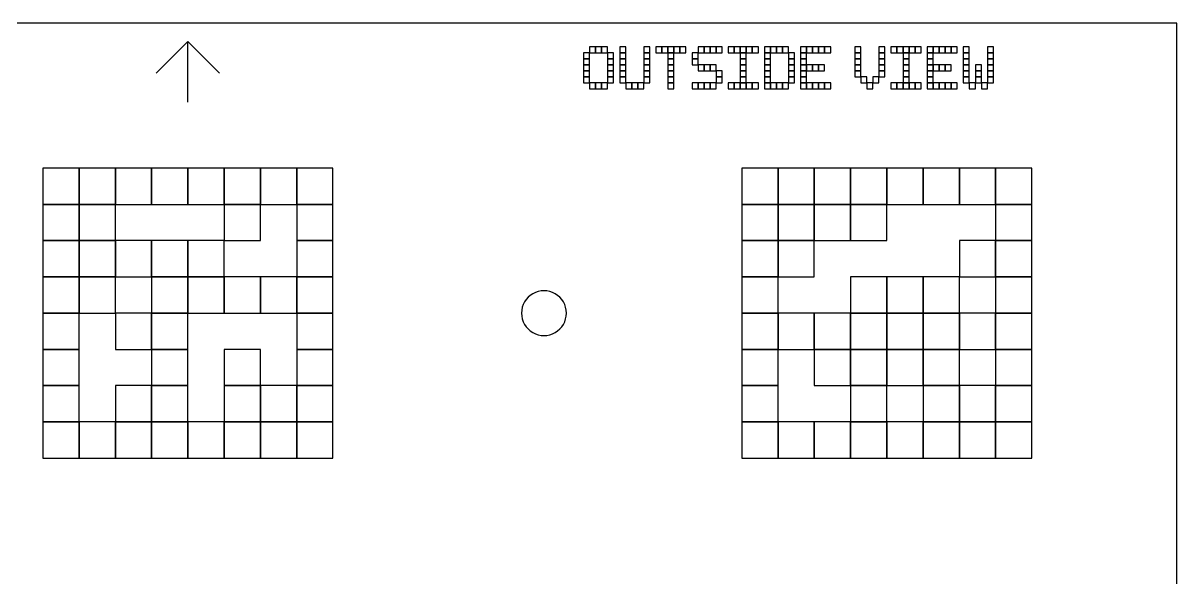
# Model space of a CAD drawing. Extents: x 0 to 490, y 0 to 320.
# Drawn here: x 402.5 to 490, y 107.9 to 150 of the extents above; entities that cross this region are included whole.
import ezdxf

# ---------------------------------------------------------------- set-up
doc = ezdxf.new("R2010")
doc.units = 0
for name, color, linetype in [('BLACK_POCKET', 7, 'CONTINUOUS'), ('BOARD_TEXT', 2, 'CONTINUOUS'), ('CUT', 1, 'CONTINUOUS'), ('MOUNT_HOLE', 5, 'CONTINUOUS'), ('ORIENTATION', 1, 'CONTINUOUS')]:
    doc.layers.add(name, color=color, linetype=linetype)

msp = doc.modelspace()

# ---------------------------------------------------------------- linework, layer by layer
at = {"layer": 'BLACK_POCKET'}
for p, q in [((406.75, 139), (404, 139)), ((404, 139), (404, 136.25)), ((406.75, 136.25), (406.75, 139)), ((409.5, 139), (406.75, 139)), ((406.75, 139), (406.75, 136.25)), ((409.5, 136.25), (409.5, 139)), ((412.25, 139), (409.5, 139)), ((409.5, 139), (409.5, 136.25)), ((412.25, 136.25), (412.25, 139)), ((415, 139), (412.25, 139)), ((412.25, 139), (412.25, 136.25)), ((415, 136.25), (415, 139)), ((417.75, 139), (415, 139)), ((415, 139), (415, 136.25)), ((417.75, 136.25), (417.75, 139)), ((420.5, 139), (417.75, 139)), ((417.75, 139), (417.75, 136.25)), ((420.5, 136.25), (420.5, 139)), ((423.25, 139), (420.5, 139)), ((420.5, 139), (420.5, 136.25)), ((423.25, 136.25), (423.25, 139)), ((426, 139), (423.25, 139)), ((423.25, 139), (423.25, 136.25)), ((426, 136.25), (426, 139)), ((459.75, 139), (457, 139)), ((457, 139), (457, 136.25)), ((459.75, 136.25), (459.75, 139)), ((462.5, 139), (459.75, 139)), ((459.75, 139), (459.75, 136.25)), ((462.5, 136.25), (462.5, 139)), ((465.25, 139), (462.5, 139)), ((462.5, 139), (462.5, 136.25)), ((465.25, 136.25), (465.25, 139)), ((468, 139), (465.25, 139)), ((465.25, 139), (465.25, 136.25)), ((468, 136.25), (468, 139)), ((470.75, 139), (468, 139)), ((468, 139), (468, 136.25)), ((470.75, 136.25), (470.75, 139)), ((473.5, 139), (470.75, 139)), ((470.75, 139), (470.75, 136.25)), ((473.5, 136.25), (473.5, 139)), ((476.25, 139), (473.5, 139)), ((473.5, 139), (473.5, 136.25)), ((476.25, 136.25), (476.25, 139)), ((479, 139), (476.25, 139)), ((476.25, 139), (476.25, 136.25)), ((479, 136.25), (479, 139)), ((404, 136.25), (406.75, 136.25)), ((406.75, 136.25), (404, 136.25)), ((404, 136.25), (404, 133.5)), ((406.75, 136.25), (409.5, 136.25)), ((406.75, 133.5), (406.75, 136.25)), ((409.5, 136.25), (406.75, 136.25)), ((406.75, 136.25), (406.75, 133.5)), ((409.5, 136.25), (412.25, 136.25)), ((409.5, 133.5), (409.5, 136.25)), ((412.25, 136.25), (415, 136.25)), ((415, 136.25), (417.75, 136.25)), ((417.75, 136.25), (420.5, 136.25)), ((420.5, 136.25), (417.75, 136.25)), ((417.75, 136.25), (417.75, 133.5)), ((420.5, 136.25), (423.25, 136.25)), ((420.5, 133.5), (420.5, 136.25)), ((423.25, 136.25), (426, 136.25)), ((426, 136.25), (423.25, 136.25)), ((423.25, 136.25), (423.25, 133.5)), ((426, 133.5), (426, 136.25)), ((457, 136.25), (459.75, 136.25)), ((459.75, 136.25), (457, 136.25)), ((457, 136.25), (457, 133.5)), ((459.75, 136.25), (462.5, 136.25)), ((459.75, 133.5), (459.75, 136.25)), ((462.5, 136.25), (459.75, 136.25)), ((459.75, 136.25), (459.75, 133.5)), ((462.5, 136.25), (465.25, 136.25)), ((462.5, 133.5), (462.5, 136.25)), ((465.25, 136.25), (462.5, 136.25)), ((462.5, 136.25), (462.5, 133.5)), ((465.25, 136.25), (468, 136.25)), ((465.25, 133.5), (465.25, 136.25)), ((468, 136.25), (465.25, 136.25)), ((465.25, 136.25), (465.25, 133.5)), ((468, 136.25), (470.75, 136.25)), ((468, 133.5), (468, 136.25)), ((470.75, 136.25), (473.5, 136.25)), ((473.5, 136.25), (476.25, 136.25)), ((476.25, 136.25), (479, 136.25)), ((479, 136.25), (476.25, 136.25)), ((476.25, 136.25), (476.25, 133.5)), ((479, 133.5), (479, 136.25)), ((404, 133.5), (406.75, 133.5)), ((406.75, 133.5), (404, 133.5)), ((404, 133.5), (404, 130.75)), ((406.75, 133.5), (409.5, 133.5)), ((406.75, 130.75), (406.75, 133.5)), ((409.5, 133.5), (406.75, 133.5)), ((406.75, 133.5), (406.75, 130.75)), ((409.5, 130.75), (409.5, 133.5)), ((412.25, 133.5), (409.5, 133.5)), ((409.5, 133.5), (409.5, 130.75)), ((412.25, 130.75), (412.25, 133.5)), ((415, 133.5), (412.25, 133.5)), ((412.25, 133.5), (412.25, 130.75)), ((415, 130.75), (415, 133.5)), ((417.75, 133.5), (415, 133.5)), ((415, 133.5), (415, 130.75)), ((417.75, 133.5), (420.5, 133.5)), ((417.75, 130.75), (417.75, 133.5)), ((423.25, 133.5), (426, 133.5)), ((426, 133.5), (423.25, 133.5)), ((423.25, 133.5), (423.25, 130.75)), ((426, 130.75), (426, 133.5)), ((457, 133.5), (459.75, 133.5)), ((459.75, 133.5), (457, 133.5)), ((457, 133.5), (457, 130.75)), ((459.75, 133.5), (462.5, 133.5)), ((459.75, 130.75), (459.75, 133.5)), ((462.5, 133.5), (459.75, 133.5)), ((459.75, 133.5), (459.75, 130.75)), ((462.5, 133.5), (465.25, 133.5)), ((462.5, 130.75), (462.5, 133.5)), ((465.25, 133.5), (468, 133.5)), ((476.25, 133.5), (473.5, 133.5)), ((473.5, 133.5), (473.5, 130.75)), ((476.25, 133.5), (479, 133.5)), ((476.25, 130.75), (476.25, 133.5)), ((479, 133.5), (476.25, 133.5)), ((476.25, 133.5), (476.25, 130.75)), ((479, 130.75), (479, 133.5)), ((404, 130.75), (406.75, 130.75)), ((406.75, 130.75), (404, 130.75)), ((404, 130.75), (404, 128)), ((406.75, 130.75), (409.5, 130.75)), ((406.75, 128), (406.75, 130.75)), ((409.5, 130.75), (406.75, 130.75)), ((406.75, 130.75), (406.75, 128)), ((409.5, 130.75), (412.25, 130.75)), ((409.5, 128), (409.5, 130.75)), ((412.25, 130.75), (415, 130.75)), ((415, 130.75), (412.25, 130.75)), ((412.25, 130.75), (412.25, 128)), ((415, 130.75), (417.75, 130.75)), ((415, 128), (415, 130.75)), ((417.75, 130.75), (415, 130.75)), ((415, 130.75), (415, 128)), ((417.75, 128), (417.75, 130.75)), ((420.5, 130.75), (417.75, 130.75)), ((417.75, 130.75), (417.75, 128)), ((420.5, 128), (420.5, 130.75)), ((423.25, 130.75), (420.5, 130.75)), ((420.5, 130.75), (420.5, 128)), ((423.25, 130.75), (426, 130.75)), ((423.25, 128), (423.25, 130.75)), ((426, 130.75), (423.25, 130.75)), ((423.25, 130.75), (423.25, 128)), ((426, 128), (426, 130.75)), ((457, 130.75), (459.75, 130.75)), ((459.75, 130.75), (457, 130.75)), ((457, 130.75), (457, 128)), ((459.75, 130.75), (462.5, 130.75)), ((459.75, 128), (459.75, 130.75)), ((468, 130.75), (465.25, 130.75)), ((465.25, 130.75), (465.25, 128)), ((468, 128), (468, 130.75)), ((470.75, 130.75), (468, 130.75)), ((468, 130.75), (468, 128)), ((470.75, 128), (470.75, 130.75)), ((473.5, 130.75), (470.75, 130.75)), ((470.75, 130.75), (470.75, 128)), ((473.5, 130.75), (476.25, 130.75)), ((473.5, 128), (473.5, 130.75)), ((476.25, 130.75), (479, 130.75)), ((479, 130.75), (476.25, 130.75)), ((476.25, 130.75), (476.25, 128)), ((479, 128), (479, 130.75)), ((404, 128), (406.75, 128)), ((406.75, 128), (404, 128)), ((404, 128), (404, 125.25)), ((406.75, 128), (409.5, 128)), ((406.75, 125.25), (406.75, 128)), ((412.25, 128), (409.5, 128)), ((409.5, 128), (409.5, 125.25)), ((412.25, 128), (415, 128)), ((412.25, 125.25), (412.25, 128)), ((415, 128), (412.25, 128)), ((412.25, 128), (412.25, 125.25)), ((415, 128), (417.75, 128)), ((415, 125.25), (415, 128)), ((417.75, 128), (420.5, 128)), ((420.5, 128), (423.25, 128)), ((423.25, 128), (426, 128)), ((426, 128), (423.25, 128)), ((423.25, 128), (423.25, 125.25)), ((426, 125.25), (426, 128)), ((457, 128), (459.75, 128)), ((459.75, 128), (457, 128)), ((457, 128), (457, 125.25)), ((459.75, 125.25), (459.75, 128)), ((462.5, 128), (459.75, 128)), ((459.75, 128), (459.75, 125.25)), ((462.5, 125.25), (462.5, 128)), ((465.25, 128), (462.5, 128)), ((462.5, 128), (462.5, 125.25)), ((465.25, 128), (468, 128)), ((465.25, 125.25), (465.25, 128)), ((468, 128), (465.25, 128)), ((465.25, 128), (465.25, 125.25)), ((468, 128), (470.75, 128)), ((468, 125.25), (468, 128)), ((470.75, 128), (468, 128)), ((468, 128), (468, 125.25)), ((470.75, 128), (473.5, 128)), ((470.75, 125.25), (470.75, 128)), ((473.5, 128), (470.75, 128)), ((470.75, 128), (470.75, 125.25)), ((473.5, 125.25), (473.5, 128)), ((476.25, 128), (473.5, 128)), ((473.5, 128), (473.5, 125.25)), ((476.25, 128), (479, 128)), ((476.25, 125.25), (476.25, 128)), ((479, 128), (476.25, 128)), ((476.25, 128), (476.25, 125.25)), ((479, 125.25), (479, 128)), ((404, 125.25), (406.75, 125.25)), ((406.75, 125.25), (404, 125.25)), ((404, 125.25), (404, 122.5)), ((406.75, 122.5), (406.75, 125.25)), ((409.5, 125.25), (412.25, 125.25)), ((412.25, 125.25), (415, 125.25)), ((415, 125.25), (412.25, 125.25)), ((412.25, 125.25), (412.25, 122.5)), ((415, 122.5), (415, 125.25)), ((420.5, 125.25), (417.75, 125.25)), ((417.75, 125.25), (417.75, 122.5)), ((420.5, 122.5), (420.5, 125.25)), ((423.25, 125.25), (426, 125.25)), ((426, 125.25), (423.25, 125.25)), ((423.25, 125.25), (423.25, 122.5)), ((426, 122.5), (426, 125.25)), ((457, 125.25), (459.75, 125.25)), ((459.75, 125.25), (457, 125.25)), ((457, 125.25), (457, 122.5)), ((459.75, 125.25), (462.5, 125.25)), ((459.75, 122.5), (459.75, 125.25)), ((462.5, 125.25), (465.25, 125.25)), ((465.25, 125.25), (462.5, 125.25)), ((462.5, 125.25), (462.5, 122.5)), ((465.25, 125.25), (468, 125.25)), ((465.25, 122.5), (465.25, 125.25)), ((468, 125.25), (465.25, 125.25)), ((465.25, 125.25), (465.25, 122.5)), ((468, 125.25), (470.75, 125.25)), ((468, 122.5), (468, 125.25)), ((470.75, 125.25), (468, 125.25)), ((468, 125.25), (468, 122.5)), ((470.75, 125.25), (473.5, 125.25)), ((470.75, 122.5), (470.75, 125.25)), ((473.5, 125.25), (470.75, 125.25)), ((470.75, 125.25), (470.75, 122.5)), ((473.5, 125.25), (476.25, 125.25)), ((473.5, 122.5), (473.5, 125.25)), ((476.25, 125.25), (479, 125.25)), ((479, 125.25), (476.25, 125.25)), ((476.25, 125.25), (476.25, 122.5)), ((479, 122.5), (479, 125.25)), ((404, 122.5), (406.75, 122.5)), ((406.75, 122.5), (404, 122.5)), ((404, 122.5), (404, 119.75)), ((406.75, 119.75), (406.75, 122.5)), ((412.25, 122.5), (409.5, 122.5)), ((409.5, 122.5), (409.5, 119.75)), ((412.25, 122.5), (415, 122.5)), ((412.25, 119.75), (412.25, 122.5)), ((415, 122.5), (412.25, 122.5)), ((412.25, 122.5), (412.25, 119.75)), ((415, 119.75), (415, 122.5)), ((417.75, 122.5), (420.5, 122.5)), ((420.5, 122.5), (417.75, 122.5)), ((417.75, 122.5), (417.75, 119.75)), ((420.5, 119.75), (420.5, 122.5)), ((423.25, 122.5), (420.5, 122.5)), ((420.5, 122.5), (420.5, 119.75)), ((423.25, 122.5), (426, 122.5)), ((423.25, 119.75), (423.25, 122.5)), ((426, 122.5), (423.25, 122.5)), ((423.25, 122.5), (423.25, 119.75)), ((426, 119.75), (426, 122.5)), ((457, 122.5), (459.75, 122.5)), ((459.75, 122.5), (457, 122.5)), ((457, 122.5), (457, 119.75)), ((459.75, 119.75), (459.75, 122.5)), ((462.5, 122.5), (465.25, 122.5)), ((465.25, 122.5), (468, 122.5)), ((468, 122.5), (465.25, 122.5)), ((465.25, 122.5), (465.25, 119.75)), ((468, 122.5), (470.75, 122.5)), ((468, 119.75), (468, 122.5)), ((470.75, 122.5), (473.5, 122.5)), ((473.5, 122.5), (470.75, 122.5)), ((470.75, 122.5), (470.75, 119.75)), ((473.5, 119.75), (473.5, 122.5)), ((476.25, 122.5), (473.5, 122.5)), ((473.5, 122.5), (473.5, 119.75)), ((476.25, 122.5), (479, 122.5)), ((476.25, 119.75), (476.25, 122.5)), ((479, 122.5), (476.25, 122.5)), ((476.25, 122.5), (476.25, 119.75)), ((479, 119.75), (479, 122.5)), ((404, 119.75), (406.75, 119.75)), ((406.75, 119.75), (404, 119.75)), ((404, 119.75), (404, 117)), ((406.75, 117), (406.75, 119.75)), ((409.5, 119.75), (406.75, 119.75)), ((406.75, 119.75), (406.75, 117)), ((409.5, 119.75), (412.25, 119.75)), ((409.5, 117), (409.5, 119.75)), ((412.25, 119.75), (409.5, 119.75)), ((409.5, 119.75), (409.5, 117)), ((412.25, 119.75), (415, 119.75)), ((412.25, 117), (412.25, 119.75)), ((415, 119.75), (412.25, 119.75)), ((412.25, 119.75), (412.25, 117)), ((415, 117), (415, 119.75)), ((417.75, 119.75), (415, 119.75)), ((415, 119.75), (415, 117)), ((417.75, 119.75), (420.5, 119.75)), ((417.75, 117), (417.75, 119.75)), ((420.5, 119.75), (417.75, 119.75)), ((417.75, 119.75), (417.75, 117)), ((420.5, 119.75), (423.25, 119.75)), ((420.5, 117), (420.5, 119.75)), ((423.25, 119.75), (420.5, 119.75)), ((420.5, 119.75), (420.5, 117)), ((423.25, 119.75), (426, 119.75)), ((423.25, 117), (423.25, 119.75)), ((426, 119.75), (423.25, 119.75)), ((423.25, 119.75), (423.25, 117)), ((426, 117), (426, 119.75)), ((457, 119.75), (459.75, 119.75)), ((459.75, 119.75), (457, 119.75)), ((457, 119.75), (457, 117)), ((459.75, 117), (459.75, 119.75)), ((462.5, 119.75), (459.75, 119.75)), ((459.75, 119.75), (459.75, 117)), ((462.5, 117), (462.5, 119.75)), ((465.25, 119.75), (462.5, 119.75)), ((462.5, 119.75), (462.5, 117)), ((465.25, 119.75), (468, 119.75)), ((465.25, 117), (465.25, 119.75)), ((468, 119.75), (465.25, 119.75)), ((465.25, 119.75), (465.25, 117)), ((468, 117), (468, 119.75)), ((470.75, 119.75), (468, 119.75)), ((468, 119.75), (468, 117)), ((470.75, 119.75), (473.5, 119.75)), ((470.75, 117), (470.75, 119.75)), ((473.5, 119.75), (470.75, 119.75)), ((470.75, 119.75), (470.75, 117)), ((473.5, 119.75), (476.25, 119.75)), ((473.5, 117), (473.5, 119.75)), ((476.25, 119.75), (473.5, 119.75)), ((473.5, 119.75), (473.5, 117)), ((476.25, 119.75), (479, 119.75)), ((476.25, 117), (476.25, 119.75)), ((479, 119.75), (476.25, 119.75)), ((476.25, 119.75), (476.25, 117)), ((479, 117), (479, 119.75)), ((404, 117), (406.75, 117)), ((406.75, 117), (409.5, 117)), ((409.5, 117), (412.25, 117)), ((412.25, 117), (415, 117)), ((415, 117), (417.75, 117)), ((417.75, 117), (420.5, 117)), ((420.5, 117), (423.25, 117)), ((423.25, 117), (426, 117)), ((457, 117), (459.75, 117)), ((459.75, 117), (462.5, 117)), ((462.5, 117), (465.25, 117)), ((465.25, 117), (468, 117)), ((468, 117), (470.75, 117)), ((470.75, 117), (473.5, 117)), ((473.5, 117), (476.25, 117)), ((476.25, 117), (479, 117))]:
    msp.add_line(p, q, dxfattribs=at)
at = {"layer": 'BOARD_TEXT'}
for p, q in [((445.914286, 148.2), (445.457143, 148.2)), ((445.457143, 148.2), (445.457143, 147.742857)), ((445.914286, 147.742857), (445.914286, 148.2)), ((446.371429, 148.2), (445.914286, 148.2)), ((445.914286, 148.2), (445.914286, 147.742857)), ((446.371429, 147.742857), (446.371429, 148.2)), ((446.828571, 148.2), (446.371429, 148.2)), ((446.371429, 148.2), (446.371429, 147.742857)), ((446.828571, 147.742857), (446.828571, 148.2)), ((448.2, 148.2), (447.742857, 148.2)), ((447.742857, 148.2), (447.742857, 147.742857)), ((448.2, 147.742857), (448.2, 148.2)), ((450.028571, 148.2), (449.571429, 148.2)), ((449.571429, 148.2), (449.571429, 147.742857)), ((450.028571, 147.742857), (450.028571, 148.2)), ((450.942857, 148.2), (450.485714, 148.2)), ((450.485714, 148.2), (450.485714, 147.742857)), ((450.942857, 147.742857), (450.942857, 148.2)), ((451.4, 148.2), (450.942857, 148.2)), ((450.942857, 148.2), (450.942857, 147.742857)), ((451.4, 147.742857), (451.4, 148.2)), ((451.857143, 148.2), (451.4, 148.2)), ((451.4, 148.2), (451.4, 147.742857)), ((451.857143, 147.742857), (451.857143, 148.2)), ((452.314286, 148.2), (451.857143, 148.2)), ((451.857143, 148.2), (451.857143, 147.742857)), ((452.314286, 147.742857), (452.314286, 148.2)), ((452.771429, 148.2), (452.314286, 148.2)), ((452.314286, 148.2), (452.314286, 147.742857)), ((452.771429, 147.742857), (452.771429, 148.2)), ((454.142857, 148.2), (453.685714, 148.2)), ((453.685714, 148.2), (453.685714, 147.742857)), ((454.142857, 147.742857), (454.142857, 148.2)), ((454.6, 148.2), (454.142857, 148.2)), ((454.142857, 148.2), (454.142857, 147.742857)), ((454.6, 147.742857), (454.6, 148.2)), ((455.057143, 148.2), (454.6, 148.2)), ((454.6, 148.2), (454.6, 147.742857)), ((455.057143, 147.742857), (455.057143, 148.2)), ((455.514286, 148.2), (455.057143, 148.2)), ((455.057143, 148.2), (455.057143, 147.742857)), ((455.514286, 147.742857), (455.514286, 148.2)), ((456.428571, 148.2), (455.971429, 148.2)), ((455.971429, 148.2), (455.971429, 147.742857)), ((456.428571, 147.742857), (456.428571, 148.2)), ((456.885714, 148.2), (456.428571, 148.2)), ((456.428571, 148.2), (456.428571, 147.742857)), ((456.885714, 147.742857), (456.885714, 148.2)), ((457.342857, 148.2), (456.885714, 148.2)), ((456.885714, 148.2), (456.885714, 147.742857)), ((457.342857, 147.742857), (457.342857, 148.2)), ((457.8, 148.2), (457.342857, 148.2)), ((457.342857, 148.2), (457.342857, 147.742857)), ((457.8, 147.742857), (457.8, 148.2)), ((458.257143, 148.2), (457.8, 148.2)), ((457.8, 148.2), (457.8, 147.742857)), ((458.257143, 147.742857), (458.257143, 148.2)), ((459.171429, 148.2), (458.714286, 148.2)), ((458.714286, 148.2), (458.714286, 147.742857)), ((459.171429, 147.742857), (459.171429, 148.2)), ((459.628571, 148.2), (459.171429, 148.2)), ((459.171429, 148.2), (459.171429, 147.742857)), ((459.628571, 147.742857), (459.628571, 148.2)), ((460.085714, 148.2), (459.628571, 148.2)), ((459.628571, 148.2), (459.628571, 147.742857)), ((460.085714, 147.742857), (460.085714, 148.2)), ((460.542857, 148.2), (460.085714, 148.2)), ((460.085714, 148.2), (460.085714, 147.742857)), ((460.542857, 147.742857), (460.542857, 148.2)), ((461.914286, 148.2), (461.457143, 148.2)), ((461.457143, 148.2), (461.457143, 147.742857)), ((461.914286, 147.742857), (461.914286, 148.2)), ((462.371429, 148.2), (461.914286, 148.2)), ((461.914286, 148.2), (461.914286, 147.742857)), ((462.371429, 147.742857), (462.371429, 148.2)), ((462.828571, 148.2), (462.371429, 148.2)), ((462.371429, 148.2), (462.371429, 147.742857)), ((462.828571, 147.742857), (462.828571, 148.2)), ((463.285714, 148.2), (462.828571, 148.2)), ((462.828571, 148.2), (462.828571, 147.742857)), ((463.285714, 147.742857), (463.285714, 148.2)), ((463.742857, 148.2), (463.285714, 148.2)), ((463.285714, 148.2), (463.285714, 147.742857)), ((463.742857, 147.742857), (463.742857, 148.2)), ((466.028571, 148.2), (465.571429, 148.2)), ((465.571429, 148.2), (465.571429, 147.742857)), ((466.028571, 147.742857), (466.028571, 148.2)), ((467.857143, 148.2), (467.4, 148.2)), ((467.4, 148.2), (467.4, 147.742857)), ((467.857143, 147.742857), (467.857143, 148.2)), ((468.771429, 148.2), (468.314286, 148.2)), ((468.314286, 148.2), (468.314286, 147.742857)), ((468.771429, 147.742857), (468.771429, 148.2)), ((469.228571, 148.2), (468.771429, 148.2)), ((468.771429, 148.2), (468.771429, 147.742857)), ((469.228571, 147.742857), (469.228571, 148.2)), ((469.685714, 148.2), (469.228571, 148.2)), ((469.228571, 148.2), (469.228571, 147.742857)), ((469.685714, 147.742857), (469.685714, 148.2)), ((470.142857, 148.2), (469.685714, 148.2)), ((469.685714, 148.2), (469.685714, 147.742857)), ((470.142857, 147.742857), (470.142857, 148.2)), ((470.6, 148.2), (470.142857, 148.2)), ((470.142857, 148.2), (470.142857, 147.742857)), ((470.6, 147.742857), (470.6, 148.2)), ((471.514286, 148.2), (471.057143, 148.2)), ((471.057143, 148.2), (471.057143, 147.742857)), ((471.514286, 147.742857), (471.514286, 148.2)), ((471.971429, 148.2), (471.514286, 148.2)), ((471.514286, 148.2), (471.514286, 147.742857)), ((471.971429, 147.742857), (471.971429, 148.2)), ((472.428571, 148.2), (471.971429, 148.2)), ((471.971429, 148.2), (471.971429, 147.742857)), ((472.428571, 147.742857), (472.428571, 148.2)), ((472.885714, 148.2), (472.428571, 148.2)), ((472.428571, 148.2), (472.428571, 147.742857)), ((472.885714, 147.742857), (472.885714, 148.2)), ((473.342857, 148.2), (472.885714, 148.2)), ((472.885714, 148.2), (472.885714, 147.742857)), ((473.342857, 147.742857), (473.342857, 148.2)), ((474.257143, 148.2), (473.8, 148.2)), ((473.8, 148.2), (473.8, 147.742857)), ((474.257143, 147.742857), (474.257143, 148.2)), ((476.085714, 148.2), (475.628571, 148.2)), ((475.628571, 148.2), (475.628571, 147.742857)), ((476.085714, 147.742857), (476.085714, 148.2)), ((445.457143, 147.742857), (445, 147.742857)), ((445, 147.742857), (445, 147.285714)), ((445, 147.285714), (445.457143, 147.285714)), ((445.457143, 147.285714), (445, 147.285714)), ((445, 147.285714), (445, 146.828571)), ((445.457143, 147.742857), (445.914286, 147.742857)), ((445.457143, 147.285714), (445.457143, 147.742857)), ((445.457143, 146.828571), (445.457143, 147.285714)), ((445.914286, 147.742857), (446.371429, 147.742857)), ((446.371429, 147.742857), (446.828571, 147.742857)), ((447.285714, 147.742857), (446.828571, 147.742857)), ((446.828571, 147.742857), (446.828571, 147.285714)), ((446.828571, 147.285714), (447.285714, 147.285714)), ((447.285714, 147.285714), (446.828571, 147.285714)), ((446.828571, 147.285714), (446.828571, 146.828571)), ((447.285714, 147.285714), (447.285714, 147.742857)), ((447.285714, 146.828571), (447.285714, 147.285714)), ((447.742857, 147.742857), (448.2, 147.742857)), ((448.2, 147.742857), (447.742857, 147.742857)), ((447.742857, 147.742857), (447.742857, 147.285714)), ((447.742857, 147.285714), (448.2, 147.285714)), ((448.2, 147.285714), (447.742857, 147.285714)), ((447.742857, 147.285714), (447.742857, 146.828571)), ((448.2, 147.285714), (448.2, 147.742857)), ((448.2, 146.828571), (448.2, 147.285714)), ((449.571429, 147.742857), (450.028571, 147.742857)), ((450.028571, 147.742857), (449.571429, 147.742857)), ((449.571429, 147.742857), (449.571429, 147.285714)), ((449.571429, 147.285714), (450.028571, 147.285714)), ((450.028571, 147.285714), (449.571429, 147.285714)), ((449.571429, 147.285714), (449.571429, 146.828571)), ((450.028571, 147.285714), (450.028571, 147.742857)), ((450.028571, 146.828571), (450.028571, 147.285714)), ((450.485714, 147.742857), (450.942857, 147.742857)), ((450.942857, 147.742857), (451.4, 147.742857)), ((451.4, 147.742857), (451.857143, 147.742857)), ((451.857143, 147.742857), (451.4, 147.742857)), ((451.4, 147.742857), (451.4, 147.285714)), ((451.4, 147.285714), (451.857143, 147.285714)), ((451.857143, 147.285714), (451.4, 147.285714)), ((451.4, 147.285714), (451.4, 146.828571)), ((451.857143, 147.742857), (452.314286, 147.742857)), ((451.857143, 147.285714), (451.857143, 147.742857)), ((451.857143, 146.828571), (451.857143, 147.285714)), ((452.314286, 147.742857), (452.771429, 147.742857)), ((453.685714, 147.742857), (453.228571, 147.742857)), ((453.228571, 147.742857), (453.228571, 147.285714)), ((453.228571, 147.285714), (453.685714, 147.285714)), ((453.685714, 147.285714), (453.228571, 147.285714)), ((453.228571, 147.285714), (453.228571, 146.828571)), ((453.685714, 147.742857), (454.142857, 147.742857)), ((453.685714, 147.285714), (453.685714, 147.742857)), ((453.685714, 146.828571), (453.685714, 147.285714)), ((454.142857, 147.742857), (454.6, 147.742857)), ((454.6, 147.742857), (455.057143, 147.742857)), ((455.057143, 147.742857), (455.514286, 147.742857)), ((455.971429, 147.742857), (456.428571, 147.742857)), ((456.428571, 147.742857), (456.885714, 147.742857)), ((456.885714, 147.742857), (457.342857, 147.742857)), ((457.342857, 147.742857), (456.885714, 147.742857)), ((456.885714, 147.742857), (456.885714, 147.285714)), ((456.885714, 147.285714), (457.342857, 147.285714)), ((457.342857, 147.285714), (456.885714, 147.285714)), ((456.885714, 147.285714), (456.885714, 146.828571)), ((457.342857, 147.742857), (457.8, 147.742857)), ((457.342857, 147.285714), (457.342857, 147.742857)), ((457.342857, 146.828571), (457.342857, 147.285714)), ((457.8, 147.742857), (458.257143, 147.742857)), ((458.714286, 147.742857), (459.171429, 147.742857)), ((459.171429, 147.742857), (458.714286, 147.742857)), ((458.714286, 147.742857), (458.714286, 147.285714)), ((458.714286, 147.285714), (459.171429, 147.285714)), ((459.171429, 147.285714), (458.714286, 147.285714)), ((458.714286, 147.285714), (458.714286, 146.828571)), ((459.171429, 147.742857), (459.628571, 147.742857)), ((459.171429, 147.285714), (459.171429, 147.742857)), ((459.171429, 146.828571), (459.171429, 147.285714)), ((459.628571, 147.742857), (460.085714, 147.742857)), ((460.085714, 147.742857), (460.542857, 147.742857)), ((461, 147.742857), (460.542857, 147.742857)), ((460.542857, 147.742857), (460.542857, 147.285714)), ((460.542857, 147.285714), (461, 147.285714)), ((461, 147.285714), (460.542857, 147.285714)), ((460.542857, 147.285714), (460.542857, 146.828571)), ((461, 147.285714), (461, 147.742857)), ((461, 146.828571), (461, 147.285714)), ((461.457143, 147.742857), (461.914286, 147.742857)), ((461.914286, 147.742857), (461.457143, 147.742857)), ((461.457143, 147.742857), (461.457143, 147.285714)), ((461.457143, 147.285714), (461.914286, 147.285714)), ((461.914286, 147.285714), (461.457143, 147.285714)), ((461.457143, 147.285714), (461.457143, 146.828571)), ((461.914286, 147.742857), (462.371429, 147.742857)), ((461.914286, 147.285714), (461.914286, 147.742857)), ((461.914286, 146.828571), (461.914286, 147.285714)), ((462.371429, 147.742857), (462.828571, 147.742857)), ((462.828571, 147.742857), (463.285714, 147.742857)), ((463.285714, 147.742857), (463.742857, 147.742857)), ((465.571429, 147.742857), (466.028571, 147.742857)), ((466.028571, 147.742857), (465.571429, 147.742857)), ((465.571429, 147.742857), (465.571429, 147.285714)), ((465.571429, 147.285714), (466.028571, 147.285714)), ((466.028571, 147.285714), (465.571429, 147.285714)), ((465.571429, 147.285714), (465.571429, 146.828571)), ((466.028571, 147.285714), (466.028571, 147.742857)), ((466.028571, 146.828571), (466.028571, 147.285714)), ((467.4, 147.742857), (467.857143, 147.742857)), ((467.857143, 147.742857), (467.4, 147.742857)), ((467.4, 147.742857), (467.4, 147.285714)), ((467.4, 147.285714), (467.857143, 147.285714)), ((467.857143, 147.285714), (467.4, 147.285714)), ((467.4, 147.285714), (467.4, 146.828571)), ((467.857143, 147.285714), (467.857143, 147.742857)), ((467.857143, 146.828571), (467.857143, 147.285714)), ((468.314286, 147.742857), (468.771429, 147.742857)), ((468.771429, 147.742857), (469.228571, 147.742857)), ((469.228571, 147.742857), (469.685714, 147.742857)), ((469.685714, 147.742857), (469.228571, 147.742857)), ((469.228571, 147.742857), (469.228571, 147.285714)), ((469.228571, 147.285714), (469.685714, 147.285714)), ((469.685714, 147.285714), (469.228571, 147.285714)), ((469.228571, 147.285714), (469.228571, 146.828571)), ((469.685714, 147.742857), (470.142857, 147.742857)), ((469.685714, 147.285714), (469.685714, 147.742857)), ((469.685714, 146.828571), (469.685714, 147.285714)), ((470.142857, 147.742857), (470.6, 147.742857)), ((471.057143, 147.742857), (471.514286, 147.742857)), ((471.514286, 147.742857), (471.057143, 147.742857)), ((471.057143, 147.742857), (471.057143, 147.285714)), ((471.057143, 147.285714), (471.514286, 147.285714)), ((471.514286, 147.285714), (471.057143, 147.285714)), ((471.057143, 147.285714), (471.057143, 146.828571)), ((471.514286, 147.742857), (471.971429, 147.742857)), ((471.514286, 147.285714), (471.514286, 147.742857)), ((471.514286, 146.828571), (471.514286, 147.285714)), ((471.971429, 147.742857), (472.428571, 147.742857)), ((472.428571, 147.742857), (472.885714, 147.742857)), ((472.885714, 147.742857), (473.342857, 147.742857)), ((473.8, 147.742857), (474.257143, 147.742857)), ((474.257143, 147.742857), (473.8, 147.742857)), ((473.8, 147.742857), (473.8, 147.285714)), ((473.8, 147.285714), (474.257143, 147.285714)), ((474.257143, 147.285714), (473.8, 147.285714)), ((473.8, 147.285714), (473.8, 146.828571)), ((474.257143, 147.285714), (474.257143, 147.742857)), ((474.257143, 146.828571), (474.257143, 147.285714)), ((475.628571, 147.742857), (476.085714, 147.742857)), ((476.085714, 147.742857), (475.628571, 147.742857)), ((475.628571, 147.742857), (475.628571, 147.285714)), ((475.628571, 147.285714), (476.085714, 147.285714)), ((476.085714, 147.285714), (475.628571, 147.285714)), ((475.628571, 147.285714), (475.628571, 146.828571)), ((476.085714, 147.285714), (476.085714, 147.742857)), ((476.085714, 146.828571), (476.085714, 147.285714)), ((445, 146.828571), (445.457143, 146.828571)), ((445.457143, 146.828571), (445, 146.828571)), ((445, 146.828571), (445, 146.371429)), ((445, 146.371429), (445.457143, 146.371429)), ((445.457143, 146.371429), (445, 146.371429)), ((445, 146.371429), (445, 145.914286)), ((445.457143, 146.371429), (445.457143, 146.828571)), ((445.457143, 145.914286), (445.457143, 146.371429)), ((446.828571, 146.828571), (447.285714, 146.828571)), ((447.285714, 146.828571), (446.828571, 146.828571)), ((446.828571, 146.828571), (446.828571, 146.371429)), ((446.828571, 146.371429), (447.285714, 146.371429)), ((447.285714, 146.371429), (446.828571, 146.371429)), ((446.828571, 146.371429), (446.828571, 145.914286)), ((447.285714, 146.371429), (447.285714, 146.828571)), ((447.285714, 145.914286), (447.285714, 146.371429)), ((447.742857, 146.828571), (448.2, 146.828571)), ((448.2, 146.828571), (447.742857, 146.828571)), ((447.742857, 146.828571), (447.742857, 146.371429)), ((447.742857, 146.371429), (448.2, 146.371429)), ((448.2, 146.371429), (447.742857, 146.371429)), ((447.742857, 146.371429), (447.742857, 145.914286)), ((448.2, 146.371429), (448.2, 146.828571)), ((448.2, 145.914286), (448.2, 146.371429)), ((449.571429, 146.828571), (450.028571, 146.828571)), ((450.028571, 146.828571), (449.571429, 146.828571)), ((449.571429, 146.828571), (449.571429, 146.371429)), ((449.571429, 146.371429), (450.028571, 146.371429)), ((450.028571, 146.371429), (449.571429, 146.371429)), ((449.571429, 146.371429), (449.571429, 145.914286)), ((450.028571, 146.371429), (450.028571, 146.828571)), ((450.028571, 145.914286), (450.028571, 146.371429)), ((451.4, 146.828571), (451.857143, 146.828571)), ((451.857143, 146.828571), (451.4, 146.828571)), ((451.4, 146.828571), (451.4, 146.371429)), ((451.4, 146.371429), (451.857143, 146.371429)), ((451.857143, 146.371429), (451.4, 146.371429)), ((451.4, 146.371429), (451.4, 145.914286)), ((451.857143, 146.371429), (451.857143, 146.828571)), ((451.857143, 145.914286), (451.857143, 146.371429)), ((453.228571, 146.828571), (453.685714, 146.828571)), ((454.142857, 146.828571), (453.685714, 146.828571)), ((453.685714, 146.828571), (453.685714, 146.371429)), ((453.685714, 146.371429), (454.142857, 146.371429)), ((454.142857, 146.371429), (454.142857, 146.828571)), ((454.6, 146.828571), (454.142857, 146.828571)), ((454.142857, 146.828571), (454.142857, 146.371429)), ((454.142857, 146.371429), (454.6, 146.371429)), ((454.6, 146.371429), (454.6, 146.828571)), ((455.057143, 146.828571), (454.6, 146.828571)), ((454.6, 146.828571), (454.6, 146.371429)), ((454.6, 146.371429), (455.057143, 146.371429)), ((455.057143, 146.371429), (455.057143, 146.828571)), ((455.514286, 146.371429), (455.057143, 146.371429)), ((455.057143, 146.371429), (455.057143, 145.914286)), ((455.514286, 145.914286), (455.514286, 146.371429)), ((456.885714, 146.828571), (457.342857, 146.828571)), ((457.342857, 146.828571), (456.885714, 146.828571)), ((456.885714, 146.828571), (456.885714, 146.371429)), ((456.885714, 146.371429), (457.342857, 146.371429)), ((457.342857, 146.371429), (456.885714, 146.371429)), ((456.885714, 146.371429), (456.885714, 145.914286)), ((457.342857, 146.371429), (457.342857, 146.828571)), ((457.342857, 145.914286), (457.342857, 146.371429)), ((458.714286, 146.828571), (459.171429, 146.828571)), ((459.171429, 146.828571), (458.714286, 146.828571)), ((458.714286, 146.828571), (458.714286, 146.371429)), ((458.714286, 146.371429), (459.171429, 146.371429)), ((459.171429, 146.371429), (458.714286, 146.371429)), ((458.714286, 146.371429), (458.714286, 145.914286)), ((459.171429, 146.371429), (459.171429, 146.828571)), ((459.171429, 145.914286), (459.171429, 146.371429)), ((460.542857, 146.828571), (461, 146.828571)), ((461, 146.828571), (460.542857, 146.828571)), ((460.542857, 146.828571), (460.542857, 146.371429)), ((460.542857, 146.371429), (461, 146.371429)), ((461, 146.371429), (460.542857, 146.371429)), ((460.542857, 146.371429), (460.542857, 145.914286)), ((461, 146.371429), (461, 146.828571)), ((461, 145.914286), (461, 146.371429)), ((461.457143, 146.828571), (461.914286, 146.828571)), ((461.914286, 146.828571), (461.457143, 146.828571)), ((461.457143, 146.828571), (461.457143, 146.371429)), ((461.457143, 146.371429), (461.914286, 146.371429)), ((461.914286, 146.371429), (461.457143, 146.371429)), ((461.457143, 146.371429), (461.457143, 145.914286)), ((461.914286, 146.371429), (461.914286, 146.828571)), ((462.371429, 146.828571), (461.914286, 146.828571)), ((461.914286, 146.828571), (461.914286, 146.371429)), ((461.914286, 146.371429), (462.371429, 146.371429)), ((461.914286, 145.914286), (461.914286, 146.371429)), ((462.371429, 146.371429), (462.371429, 146.828571)), ((462.828571, 146.828571), (462.371429, 146.828571)), ((462.371429, 146.828571), (462.371429, 146.371429)), ((462.371429, 146.371429), (462.828571, 146.371429)), ((462.828571, 146.371429), (462.828571, 146.828571)), ((463.285714, 146.828571), (462.828571, 146.828571)), ((462.828571, 146.828571), (462.828571, 146.371429)), ((462.828571, 146.371429), (463.285714, 146.371429)), ((463.285714, 146.371429), (463.285714, 146.828571)), ((465.571429, 146.828571), (466.028571, 146.828571)), ((466.028571, 146.828571), (465.571429, 146.828571)), ((465.571429, 146.828571), (465.571429, 146.371429)), ((465.571429, 146.371429), (466.028571, 146.371429)), ((466.028571, 146.371429), (465.571429, 146.371429)), ((465.571429, 146.371429), (465.571429, 145.914286)), ((466.028571, 146.371429), (466.028571, 146.828571)), ((466.028571, 145.914286), (466.028571, 146.371429)), ((467.4, 146.828571), (467.857143, 146.828571)), ((467.857143, 146.828571), (467.4, 146.828571)), ((467.4, 146.828571), (467.4, 146.371429)), ((467.4, 146.371429), (467.857143, 146.371429)), ((467.857143, 146.371429), (467.4, 146.371429)), ((467.4, 146.371429), (467.4, 145.914286)), ((467.857143, 146.371429), (467.857143, 146.828571)), ((467.857143, 145.914286), (467.857143, 146.371429)), ((469.228571, 146.828571), (469.685714, 146.828571)), ((469.685714, 146.828571), (469.228571, 146.828571)), ((469.228571, 146.828571), (469.228571, 146.371429)), ((469.228571, 146.371429), (469.685714, 146.371429)), ((469.685714, 146.371429), (469.228571, 146.371429)), ((469.228571, 146.371429), (469.228571, 145.914286)), ((469.685714, 146.371429), (469.685714, 146.828571)), ((469.685714, 145.914286), (469.685714, 146.371429)), ((471.057143, 146.828571), (471.514286, 146.828571)), ((471.514286, 146.828571), (471.057143, 146.828571)), ((471.057143, 146.828571), (471.057143, 146.371429)), ((471.057143, 146.371429), (471.514286, 146.371429)), ((471.514286, 146.371429), (471.057143, 146.371429)), ((471.057143, 146.371429), (471.057143, 145.914286)), ((471.514286, 146.371429), (471.514286, 146.828571)), ((471.971429, 146.828571), (471.514286, 146.828571)), ((471.514286, 146.828571), (471.514286, 146.371429)), ((471.514286, 146.371429), (471.971429, 146.371429)), ((471.514286, 145.914286), (471.514286, 146.371429)), ((471.971429, 146.371429), (471.971429, 146.828571)), ((472.428571, 146.828571), (471.971429, 146.828571)), ((471.971429, 146.828571), (471.971429, 146.371429)), ((471.971429, 146.371429), (472.428571, 146.371429)), ((472.428571, 146.371429), (472.428571, 146.828571)), ((472.885714, 146.828571), (472.428571, 146.828571)), ((472.428571, 146.828571), (472.428571, 146.371429)), ((472.428571, 146.371429), (472.885714, 146.371429)), ((472.885714, 146.371429), (472.885714, 146.828571)), ((473.8, 146.828571), (474.257143, 146.828571)), ((474.257143, 146.828571), (473.8, 146.828571)), ((473.8, 146.828571), (473.8, 146.371429)), ((473.8, 146.371429), (474.257143, 146.371429)), ((474.257143, 146.371429), (473.8, 146.371429)), ((473.8, 146.371429), (473.8, 145.914286)), ((474.257143, 146.371429), (474.257143, 146.828571)), ((474.257143, 145.914286), (474.257143, 146.371429)), ((475.171429, 146.828571), (474.714286, 146.828571)), ((474.714286, 146.828571), (474.714286, 146.371429)), ((474.714286, 146.371429), (475.171429, 146.371429)), ((475.171429, 146.371429), (474.714286, 146.371429)), ((474.714286, 146.371429), (474.714286, 145.914286)), ((475.171429, 146.371429), (475.171429, 146.828571)), ((475.171429, 145.914286), (475.171429, 146.371429)), ((475.628571, 146.828571), (476.085714, 146.828571)), ((476.085714, 146.828571), (475.628571, 146.828571)), ((475.628571, 146.828571), (475.628571, 146.371429)), ((475.628571, 146.371429), (476.085714, 146.371429)), ((476.085714, 146.371429), (475.628571, 146.371429)), ((475.628571, 146.371429), (475.628571, 145.914286)), ((476.085714, 146.371429), (476.085714, 146.828571)), ((476.085714, 145.914286), (476.085714, 146.371429)), ((445, 145.914286), (445.457143, 145.914286)), ((445.457143, 145.914286), (445, 145.914286)), ((445, 145.914286), (445, 145.457143)), ((445, 145.457143), (445.457143, 145.457143)), ((445.457143, 145.457143), (445.457143, 145.914286)), ((445.914286, 145.457143), (445.457143, 145.457143)), ((445.457143, 145.457143), (445.457143, 145)), ((445.914286, 145), (445.914286, 145.457143)), ((446.371429, 145.457143), (445.914286, 145.457143)), ((445.914286, 145.457143), (445.914286, 145)), ((446.371429, 145), (446.371429, 145.457143)), ((446.828571, 145.457143), (446.371429, 145.457143)), ((446.371429, 145.457143), (446.371429, 145)), ((446.828571, 145.914286), (447.285714, 145.914286)), ((447.285714, 145.914286), (446.828571, 145.914286)), ((446.828571, 145.914286), (446.828571, 145.457143)), ((446.828571, 145.457143), (447.285714, 145.457143)), ((446.828571, 145), (446.828571, 145.457143)), ((447.285714, 145.457143), (447.285714, 145.914286)), ((447.742857, 145.914286), (448.2, 145.914286)), ((448.2, 145.914286), (447.742857, 145.914286)), ((447.742857, 145.914286), (447.742857, 145.457143)), ((447.742857, 145.457143), (448.2, 145.457143)), ((448.2, 145.457143), (448.2, 145.914286)), ((448.657143, 145.457143), (448.2, 145.457143)), ((448.2, 145.457143), (448.2, 145)), ((448.657143, 145), (448.657143, 145.457143)), ((449.114286, 145.457143), (448.657143, 145.457143)), ((448.657143, 145.457143), (448.657143, 145)), ((449.114286, 145), (449.114286, 145.457143)), ((449.571429, 145.457143), (449.114286, 145.457143)), ((449.114286, 145.457143), (449.114286, 145)), ((449.571429, 145.914286), (450.028571, 145.914286)), ((450.028571, 145.914286), (449.571429, 145.914286)), ((449.571429, 145.914286), (449.571429, 145.457143)), ((449.571429, 145.457143), (450.028571, 145.457143)), ((449.571429, 145), (449.571429, 145.457143)), ((450.028571, 145.457143), (450.028571, 145.914286)), ((451.4, 145.914286), (451.857143, 145.914286)), ((451.857143, 145.914286), (451.4, 145.914286)), ((451.4, 145.914286), (451.4, 145.457143)), ((451.4, 145.457143), (451.857143, 145.457143)), ((451.857143, 145.457143), (451.4, 145.457143)), ((451.4, 145.457143), (451.4, 145)), ((451.857143, 145.457143), (451.857143, 145.914286)), ((451.857143, 145), (451.857143, 145.457143)), ((453.685714, 145.457143), (453.228571, 145.457143)), ((453.228571, 145.457143), (453.228571, 145)), ((453.685714, 145), (453.685714, 145.457143)), ((454.142857, 145.457143), (453.685714, 145.457143)), ((453.685714, 145.457143), (453.685714, 145)), ((454.142857, 145), (454.142857, 145.457143)), ((454.6, 145.457143), (454.142857, 145.457143)), ((454.142857, 145.457143), (454.142857, 145)), ((454.6, 145), (454.6, 145.457143)), ((455.057143, 145.457143), (454.6, 145.457143)), ((454.6, 145.457143), (454.6, 145)), ((455.057143, 145.914286), (455.514286, 145.914286)), ((455.514286, 145.914286), (455.057143, 145.914286)), ((455.057143, 145.914286), (455.057143, 145.457143)), ((455.057143, 145.457143), (455.514286, 145.457143)), ((455.057143, 145), (455.057143, 145.457143)), ((455.514286, 145.457143), (455.514286, 145.914286)), ((456.428571, 145.457143), (455.971429, 145.457143)), ((455.971429, 145.457143), (455.971429, 145)), ((456.428571, 145), (456.428571, 145.457143)), ((456.885714, 145.457143), (456.428571, 145.457143)), ((456.428571, 145.457143), (456.428571, 145)), ((456.885714, 145.914286), (457.342857, 145.914286)), ((457.342857, 145.914286), (456.885714, 145.914286)), ((456.885714, 145.914286), (456.885714, 145.457143)), ((456.885714, 145.457143), (457.342857, 145.457143)), ((456.885714, 145), (456.885714, 145.457143)), ((457.342857, 145.457143), (456.885714, 145.457143)), ((456.885714, 145.457143), (456.885714, 145)), ((457.342857, 145.457143), (457.342857, 145.914286)), ((457.342857, 145), (457.342857, 145.457143)), ((457.8, 145.457143), (457.342857, 145.457143)), ((457.342857, 145.457143), (457.342857, 145)), ((457.8, 145), (457.8, 145.457143)), ((458.257143, 145.457143), (457.8, 145.457143)), ((457.8, 145.457143), (457.8, 145)), ((458.257143, 145), (458.257143, 145.457143)), ((458.714286, 145.914286), (459.171429, 145.914286)), ((459.171429, 145.914286), (458.714286, 145.914286)), ((458.714286, 145.914286), (458.714286, 145.457143)), ((458.714286, 145.457143), (459.171429, 145.457143)), ((459.171429, 145.457143), (458.714286, 145.457143)), ((458.714286, 145.457143), (458.714286, 145)), ((459.171429, 145.457143), (459.171429, 145.914286)), ((459.171429, 145), (459.171429, 145.457143)), ((459.628571, 145.457143), (459.171429, 145.457143)), ((459.171429, 145.457143), (459.171429, 145)), ((459.628571, 145), (459.628571, 145.457143)), ((460.085714, 145.457143), (459.628571, 145.457143)), ((459.628571, 145.457143), (459.628571, 145)), ((460.085714, 145), (460.085714, 145.457143)), ((460.542857, 145.457143), (460.085714, 145.457143)), ((460.085714, 145.457143), (460.085714, 145)), ((460.542857, 145.914286), (461, 145.914286)), ((461, 145.914286), (460.542857, 145.914286)), ((460.542857, 145.914286), (460.542857, 145.457143)), ((460.542857, 145.457143), (461, 145.457143)), ((460.542857, 145), (460.542857, 145.457143)), ((461, 145.457143), (461, 145.914286)), ((461.457143, 145.914286), (461.914286, 145.914286)), ((461.914286, 145.914286), (461.457143, 145.914286)), ((461.457143, 145.914286), (461.457143, 145.457143)), ((461.457143, 145.457143), (461.914286, 145.457143)), ((461.914286, 145.457143), (461.457143, 145.457143)), ((461.457143, 145.457143), (461.457143, 145)), ((461.914286, 145.457143), (461.914286, 145.914286)), ((461.914286, 145), (461.914286, 145.457143)), ((462.371429, 145.457143), (461.914286, 145.457143)), ((461.914286, 145.457143), (461.914286, 145)), ((462.371429, 145), (462.371429, 145.457143)), ((462.828571, 145.457143), (462.371429, 145.457143)), ((462.371429, 145.457143), (462.371429, 145)), ((462.828571, 145), (462.828571, 145.457143)), ((463.285714, 145.457143), (462.828571, 145.457143)), ((462.828571, 145.457143), (462.828571, 145)), ((463.285714, 145), (463.285714, 145.457143)), ((463.742857, 145.457143), (463.285714, 145.457143)), ((463.285714, 145.457143), (463.285714, 145)), ((463.742857, 145), (463.742857, 145.457143)), ((465.571429, 145.914286), (466.028571, 145.914286)), ((466.485714, 145.914286), (466.028571, 145.914286)), ((466.028571, 145.914286), (466.028571, 145.457143)), ((466.028571, 145.457143), (466.485714, 145.457143)), ((466.485714, 145.457143), (466.485714, 145.914286)), ((466.942857, 145.457143), (466.485714, 145.457143)), ((466.485714, 145.457143), (466.485714, 145)), ((467.4, 145.914286), (466.942857, 145.914286)), ((466.942857, 145.914286), (466.942857, 145.457143)), ((466.942857, 145.457143), (467.4, 145.457143)), ((466.942857, 145), (466.942857, 145.457143)), ((467.4, 145.914286), (467.857143, 145.914286)), ((467.4, 145.457143), (467.4, 145.914286)), ((468.771429, 145.457143), (468.314286, 145.457143)), ((468.314286, 145.457143), (468.314286, 145)), ((468.771429, 145), (468.771429, 145.457143)), ((469.228571, 145.457143), (468.771429, 145.457143)), ((468.771429, 145.457143), (468.771429, 145)), ((469.228571, 145.914286), (469.685714, 145.914286)), ((469.685714, 145.914286), (469.228571, 145.914286)), ((469.228571, 145.914286), (469.228571, 145.457143)), ((469.228571, 145.457143), (469.685714, 145.457143)), ((469.228571, 145), (469.228571, 145.457143)), ((469.685714, 145.457143), (469.228571, 145.457143)), ((469.228571, 145.457143), (469.228571, 145)), ((469.685714, 145.457143), (469.685714, 145.914286)), ((469.685714, 145), (469.685714, 145.457143)), ((470.142857, 145.457143), (469.685714, 145.457143)), ((469.685714, 145.457143), (469.685714, 145)), ((470.142857, 145), (470.142857, 145.457143)), ((470.6, 145.457143), (470.142857, 145.457143)), ((470.142857, 145.457143), (470.142857, 145)), ((470.6, 145), (470.6, 145.457143)), ((471.057143, 145.914286), (471.514286, 145.914286)), ((471.514286, 145.914286), (471.057143, 145.914286)), ((471.057143, 145.914286), (471.057143, 145.457143)), ((471.057143, 145.457143), (471.514286, 145.457143)), ((471.514286, 145.457143), (471.057143, 145.457143)), ((471.057143, 145.457143), (471.057143, 145)), ((471.514286, 145.457143), (471.514286, 145.914286)), ((471.514286, 145), (471.514286, 145.457143)), ((471.971429, 145.457143), (471.514286, 145.457143)), ((471.514286, 145.457143), (471.514286, 145)), ((471.971429, 145), (471.971429, 145.457143)), ((472.428571, 145.457143), (471.971429, 145.457143)), ((471.971429, 145.457143), (471.971429, 145)), ((472.428571, 145), (472.428571, 145.457143)), ((472.885714, 145.457143), (472.428571, 145.457143)), ((472.428571, 145.457143), (472.428571, 145)), ((472.885714, 145), (472.885714, 145.457143)), ((473.342857, 145.457143), (472.885714, 145.457143)), ((472.885714, 145.457143), (472.885714, 145)), ((473.342857, 145), (473.342857, 145.457143)), ((473.8, 145.914286), (474.257143, 145.914286)), ((474.257143, 145.914286), (473.8, 145.914286)), ((473.8, 145.914286), (473.8, 145.457143)), ((473.8, 145.457143), (474.257143, 145.457143)), ((474.257143, 145.457143), (474.257143, 145.914286)), ((474.714286, 145.457143), (474.257143, 145.457143)), ((474.257143, 145.457143), (474.257143, 145)), ((474.714286, 145.914286), (475.171429, 145.914286)), ((475.171429, 145.914286), (474.714286, 145.914286)), ((474.714286, 145.914286), (474.714286, 145.457143)), ((474.714286, 145.457143), (475.171429, 145.457143)), ((474.714286, 145), (474.714286, 145.457143)), ((475.171429, 145.457143), (475.171429, 145.914286)), ((475.628571, 145.457143), (475.171429, 145.457143)), ((475.171429, 145.457143), (475.171429, 145)), ((475.628571, 145.914286), (476.085714, 145.914286)), ((476.085714, 145.914286), (475.628571, 145.914286)), ((475.628571, 145.914286), (475.628571, 145.457143)), ((475.628571, 145.457143), (476.085714, 145.457143)), ((475.628571, 145), (475.628571, 145.457143)), ((476.085714, 145.457143), (476.085714, 145.914286)), ((445.457143, 145), (445.914286, 145)), ((445.914286, 145), (446.371429, 145)), ((446.371429, 145), (446.828571, 145)), ((448.2, 145), (448.657143, 145)), ((448.657143, 145), (449.114286, 145)), ((449.114286, 145), (449.571429, 145)), ((451.4, 145), (451.857143, 145)), ((453.228571, 145), (453.685714, 145)), ((453.685714, 145), (454.142857, 145)), ((454.142857, 145), (454.6, 145)), ((454.6, 145), (455.057143, 145)), ((455.971429, 145), (456.428571, 145)), ((456.428571, 145), (456.885714, 145)), ((456.885714, 145), (457.342857, 145)), ((457.342857, 145), (457.8, 145)), ((457.8, 145), (458.257143, 145)), ((458.714286, 145), (459.171429, 145)), ((459.171429, 145), (459.628571, 145)), ((459.628571, 145), (460.085714, 145)), ((460.085714, 145), (460.542857, 145)), ((461.457143, 145), (461.914286, 145)), ((461.914286, 145), (462.371429, 145)), ((462.371429, 145), (462.828571, 145)), ((462.828571, 145), (463.285714, 145)), ((463.285714, 145), (463.742857, 145)), ((466.485714, 145), (466.942857, 145)), ((468.314286, 145), (468.771429, 145)), ((468.771429, 145), (469.228571, 145)), ((469.228571, 145), (469.685714, 145)), ((469.685714, 145), (470.142857, 145)), ((470.142857, 145), (470.6, 145)), ((471.057143, 145), (471.514286, 145)), ((471.514286, 145), (471.971429, 145)), ((471.971429, 145), (472.428571, 145)), ((472.428571, 145), (472.885714, 145)), ((472.885714, 145), (473.342857, 145)), ((474.257143, 145), (474.714286, 145)), ((475.171429, 145), (475.628571, 145))]:
    msp.add_line(p, q, dxfattribs=at)
at = {"layer": 'CUT'}
for p, q in [((490, 150), (340, 150)), ((490, 0), (490, 150))]:
    msp.add_line(p, q, dxfattribs=at)
at = {"layer": 'MOUNT_HOLE'}
for p, q in [((441.349438, 129.570595), (441.15, 129.472243)), ((441.560008, 129.642074), (441.349438, 129.570595)), ((441.778105, 129.685456), (441.560008, 129.642074)), ((442, 129.7), (441.778105, 129.685456)), ((442.221895, 129.685456), (442, 129.7)), ((442.439992, 129.642074), (442.221895, 129.685456)), ((442.650562, 129.570595), (442.439992, 129.642074)), ((442.85, 129.472243), (442.650562, 129.570595)), ((440.429405, 128.650562), (440.357926, 128.439992)), ((440.527757, 128.85), (440.429405, 128.650562)), ((440.651299, 129.034894), (440.527757, 128.85)), ((440.797918, 129.202082), (440.651299, 129.034894)), ((440.965106, 129.348701), (440.797918, 129.202082)), ((441.15, 129.472243), (440.965106, 129.348701)), ((443.034894, 129.348701), (442.85, 129.472243)), ((443.202082, 129.202082), (443.034894, 129.348701)), ((443.348701, 129.034894), (443.202082, 129.202082)), ((443.472243, 128.85), (443.348701, 129.034894)), ((443.570595, 128.650562), (443.472243, 128.85)), ((443.642074, 128.439992), (443.570595, 128.650562)), ((440.314544, 128.221895), (440.3, 128)), ((440.3, 128), (440.314544, 127.778105)), ((440.357926, 128.439992), (440.314544, 128.221895)), ((440.314544, 127.778105), (440.357926, 127.560008)), ((443.685456, 128.221895), (443.642074, 128.439992)), ((443.642074, 127.560008), (443.685456, 127.778105)), ((443.7, 128), (443.685456, 128.221895)), ((443.685456, 127.778105), (443.7, 128)), ((440.357926, 127.560008), (440.429405, 127.349438)), ((440.429405, 127.349438), (440.527757, 127.15)), ((440.527757, 127.15), (440.651299, 126.965106)), ((440.651299, 126.965106), (440.797918, 126.797918)), ((443.202082, 126.797918), (443.348701, 126.965106)), ((443.348701, 126.965106), (443.472243, 127.15)), ((443.472243, 127.15), (443.570595, 127.349438)), ((443.570595, 127.349438), (443.642074, 127.560008)), ((440.797918, 126.797918), (440.965106, 126.651299)), ((440.965106, 126.651299), (441.15, 126.527757)), ((441.15, 126.527757), (441.349438, 126.429405)), ((441.349438, 126.429405), (441.560008, 126.357926)), ((441.560008, 126.357926), (441.778105, 126.314544)), ((441.778105, 126.314544), (442, 126.3)), ((442, 126.3), (442.221895, 126.314544)), ((442.221895, 126.314544), (442.439992, 126.357926)), ((442.439992, 126.357926), (442.650562, 126.429405)), ((442.650562, 126.429405), (442.85, 126.527757)), ((442.85, 126.527757), (443.034894, 126.651299)), ((443.034894, 126.651299), (443.202082, 126.797918))]:
    msp.add_line(p, q, dxfattribs=at)
at = {"layer": 'ORIENTATION'}
for p, q in [((415, 148.6), (412.6, 146.2)), ((415, 144), (415, 148.6)), ((415, 148.6), (417.4, 146.2))]:
    msp.add_line(p, q, dxfattribs=at)

doc.saveas('drawing.dxf')
